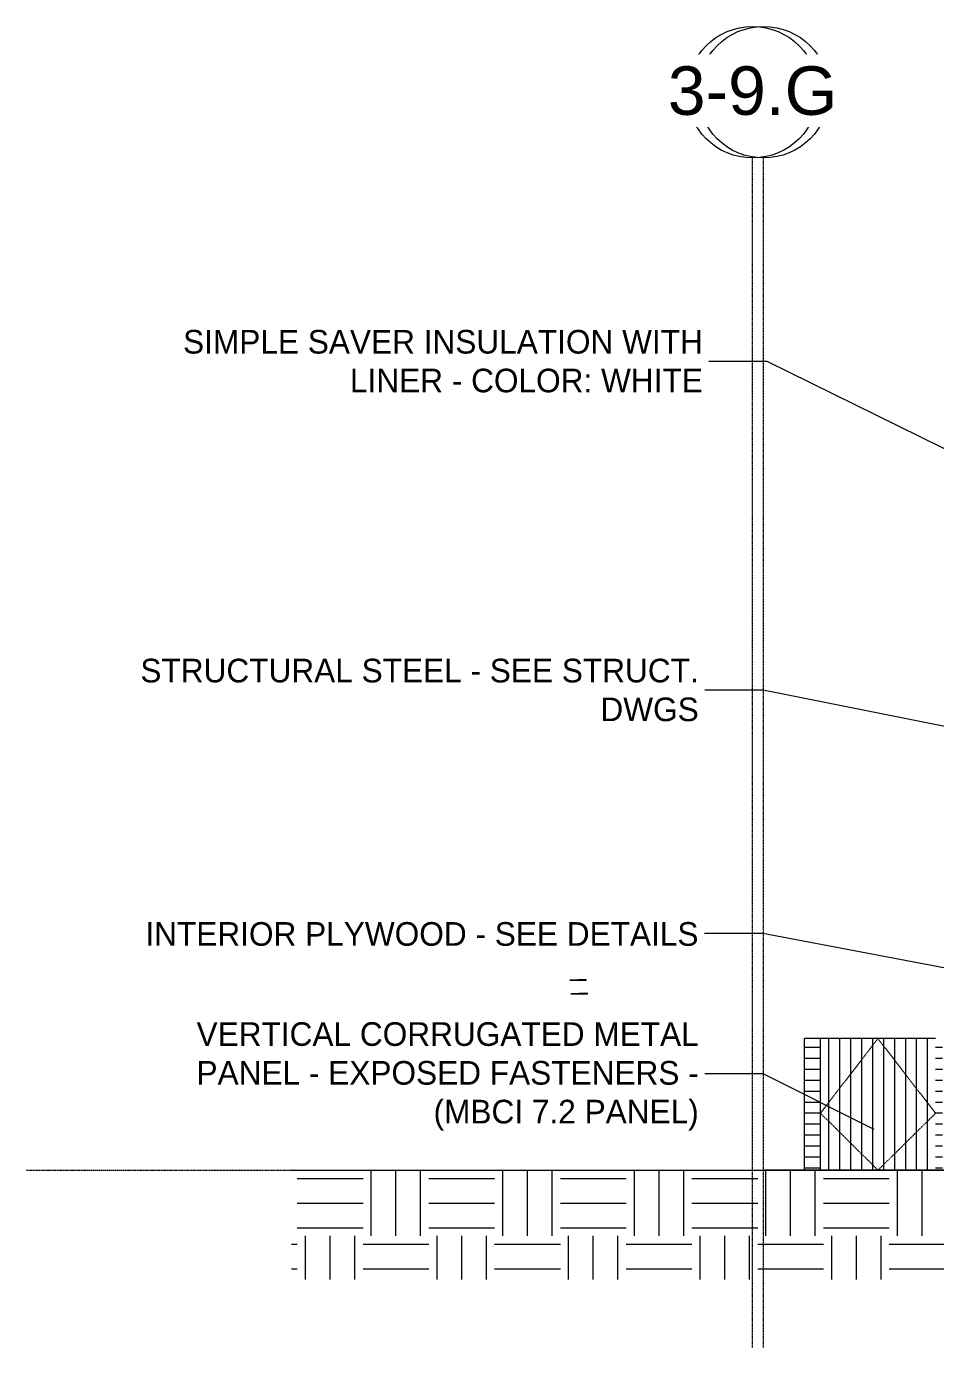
# Model space of a CAD drawing. Header units: inches. Extents: x 21386 to 98862, y -290 to 853.
# Drawn here: x 31077 to 31741, y -129 to 835 of the extents above; entities that cross this region are included whole.
import ezdxf

# ---------------------------------------------------------------- set-up
doc = ezdxf.new("R2010")
doc.units = ezdxf.units.IN
doc.header["$MEASUREMENT"] = 0
doc.linetypes.add('Dash 1_16_', pattern=[0.125, 0.0625, -0.0625])
doc.linetypes.add('Grid Line 1_2_', pattern=[0.875, 0.5, -0.125, 0.125, -0.125])
for name, color, linetype, lineweight in [('A-ANNO-IDEN', 131, 'Continuous', 9), ('A-DETL', 90, 'Continuous', 13), ('A-DOOR', 31, 'Continuous', 13), ('A-FLOR-LEVL', 51, 'Continuous', 9), ('A-WALL', 113, 'Continuous', 13), ('A-WALL-PATT', 111, 'Continuous', 25), ('C-TOPO', 7, 'Continuous', 13), ('S-GRID', 1, 'Continuous', 9), ('S-GRID-IDEN', 1, 'Continuous', 9)]:
    doc.layers.add(name, color=color, linetype=linetype, lineweight=lineweight)
doc.styles.add('Arial_2', font='arial.ttf', dxfattribs={"height": 35.407186})
doc.styles.add('Century Gothic', font='GOTHIC.TTF', dxfattribs={"height": 17.245342})
pattern_1 = [(180, (21214.803, 337.75), (-1e-15, -8), [])]

# ---------------------------------------------------------------- blocks, each defined once
blk = doc.blocks.new('dumpster door - one-1001559-Building Section - North_South looking East _ Fitness Center')
at = {"layer": 'A-DOOR', "lineweight": 9}
h = blk.add_hatch(dxfattribs=at)
h.set_pattern_fill('FP_46', color=8, style=0, pattern_type=2)
h.set_pattern_definition([(90, (21007.053, 0), (8, -5e-16), [])])
h.paths.add_polyline_path([(20941.05, 0), (21025.05, 0), (21025.05, 96), (20941.05, 96), (20941.05, 76.46)], flags=0)
at = {"layer": 'A-DOOR', "color": 8, "linetype": 'Dash 1_16_', "lineweight": 9}
for p, q in [((20941.05, 41.59), (20983.05, 96)), ((21025.05, 41.59), (20983.05, 96)), ((20983.05, 0), (20941.05, 41.59)), ((20983.05, 0), (21025.05, 41.59))]:
    blk.add_line(p, q, dxfattribs=at)
at = {"layer": 'A-DOOR', "color": 8, "lineweight": 9}
blk.add_line((21025.05, 96), (20941.05, 96), dxfattribs=at)
blk = doc.blocks.new('Grid - Grid Head - Circle-14747-Building Section - North_South looking East _ Fitness Center')
at = {"layer": 'S-GRID-IDEN'}
blk.add_circle((21143.8, 786.66), 48, dxfattribs=at)

msp = doc.modelspace()

# ---------------------------------------------------------------- hatches: boundary and pattern name
at = {"layer": 'A-WALL-PATT', "lineweight": 9}
h = msp.add_hatch(dxfattribs=at)
h.set_pattern_fill('FP_45', color=8, style=0, pattern_type=2)
h.set_pattern_definition(pattern_1)
h.paths.add_polyline_path([(31646.61, 0), (31646.61, 96), (31645.11, 96), (31645.11, 0)], flags=0)
h = msp.add_hatch(dxfattribs=at)
h.set_pattern_fill('FP_45', color=8, style=0, pattern_type=2)
h.set_pattern_definition(pattern_1)
h.paths.add_polyline_path([(31646.61, 0), (31656.86, 0), (31656.86, 96), (31646.61, 96), (31646.61, 76.46)], flags=0)
h.paths.add_polyline_path([(31740.86, 0), (31745.86, 0), (31745.86, 96), (31740.86, 96), (31740.86, 76.46)], flags=0)
h.paths.add_polyline_path([(31833.86, 0), (31833.86, 96), (31829.86, 95.99), (31829.86, 0)], flags=0)
at = {"layer": 'C-TOPO', "lineweight": 9}
h = msp.add_hatch(dxfattribs=at)
h.set_pattern_fill('FP_36', color=8, style=0, pattern_type=2)
h.set_pattern_definition([(0, (22011.01, 102), (48, 48), [48, -48]), (0, (22011.01, 120), (48, 48), [48, -48]), (0, (22011.01, 138), (48, 48), [48, -48]), (90, (22017.01, 144), (-48, 48), [48, -48]), (90, (22035.01, 144), (-48, 48), [48, -48]), (90, (22053.01, 144), (-48, 48), [48, -48])])
h.paths.add_polyline_path([(31821.44, -79.83), (31840.76, -79.83), (31840.76, -48), (31835.11, -48), (31835.11, -36), (31838.11, -36), (31838.11, 0), (31270.87, 0), (31270.87, -79.83), (31813.14, -79.83)], flags=0)

# ---------------------------------------------------------------- linework, layer by layer
at = {"layer": 'A-ANNO-IDEN', "color": 153}
for p, q in [((31617.99, 590.22), (31571.03, 590.22)), ((32178.07, 313.8), (31617.99, 590.22)), ((31614.99, 350.26), (31568.03, 350.26)), ((31881.69, 297.04), (31614.99, 350.26)), ((31614.8, 172.64), (31567.84, 172.64)), ((31914.52, 116.08), (31614.8, 172.64)), ((31614.99, 70.44), (31568.03, 70.44)), ((31695.95, 29.59), (31614.99, 70.44))]:
    msp.add_line(p, q, dxfattribs=at)
at = {"layer": 'A-DETL', "color": 8, "lineweight": 9}
for p, q in [((31485.95, 139.19), (31473.95, 138.69)), ((31473.95, 138.69), (31485.95, 138.69)), ((31485.95, 138.69), (31485.95, 139.19)), ((31486.78, 129.22), (31474.78, 128.72)), ((31474.78, 128.72), (31486.78, 128.72)), ((31486.78, 128.72), (31486.78, 129.22))]:
    msp.add_line(p, q, dxfattribs=at)
at = {"layer": 'A-FLOR-LEVL', "linetype": 'Grid Line 1_2_'}
msp.add_line((31077.41, 0), (34441.96, 0), dxfattribs=at)
at = {"layer": 'A-WALL', "color": 8, "lineweight": 9}
for p, q in [((31645.11, 0), (31645.11, 96)), ((31656.86, 96), (31645.11, 96)), ((31656.86, 0), (31656.86, 96))]:
    msp.add_line(p, q, dxfattribs=at)
at = {"layer": 'C-TOPO'}
for p, q in [((31270.87, 0), (31271.29, 0)), ((31271.29, 0), (31615.73, 0)), ((31615.73, 0), (31783.06, 0))]:
    msp.add_line(p, q, dxfattribs=at)
at = {"layer": 'C-TOPO', "color": 8, "lineweight": 9}
for p, q in [((31271.29, 0), (31270.87, 0)), ((31271.29, 0), (31615.73, 0)), ((31783.06, 0), (31615.73, 0))]:
    msp.add_line(p, q, dxfattribs=at)
at = {"layer": 'S-GRID', "linetype": 'Grid Line 1_2_'}
for p, q in [((31607.36, -129.44), (31607.36, 738.66)), ((31615.36, -129.44), (31615.36, 738.66))]:
    msp.add_line(p, q, dxfattribs=at)

# ---------------------------------------------------------------- block references
at = {"layer": 'A-DOOR', "color": 8, "lineweight": 9}
msp.add_blockref('dumpster door - one-1001559-Building Section - North_South looking East _ Fitness Center', (10715.81, 0), dxfattribs=at)
at = {"layer": 'S-GRID-IDEN'}
msp.add_blockref('Grid - Grid Head - Circle-14747-Building Section - North_South looking East _ Fitness Center', (10471.56, 0), dxfattribs=at)

# ---------------------------------------------------------------- next in the draw order: texts
at = {"layer": 'A-ANNO-IDEN', "char_height": 17.2453, "attachment_point": 3, "line_spacing_factor": 0.984117, "style": 'Century Gothic', "bg_fill": 3, "box_fill_scale": 1.25, "bg_fill_color": 0, "bg_fill_transparency": 0}
for s, insert, width in [('SIMPLE SAVER INSULATION WITH\\PLINER - COLOR: WHITE', (31571.03, 613.18), 426.6), ('STRUCTURAL STEEL - SEE STRUCT.\\PDWGS', (31568.03, 373.22), 424.872), ('INTERIOR PLYWOOD - SEE DETAILS', (31567.84, 181.03), 452.52), ('VERTICAL CORRUGATED METAL\\PPANEL - EXPOSED FASTENERS -\\P(MBCI 7.2 PANEL)', (31568.03, 107.97), 425.736)]:
    msp.add_mtext(s, dxfattribs=dict(at, insert=insert, width=width))
at = {"layer": 'S-GRID-IDEN', "insert": (31615.35, 805.53), "char_height": 35.407, "width": 85.104, "attachment_point": 2, "line_spacing_factor": 0.938532, "style": 'Arial_2', "bg_fill": 3, "box_fill_scale": 1.25, "bg_fill_color": 0, "bg_fill_transparency": 0}
msp.add_mtext('3-9', dxfattribs=at)

# ---------------------------------------------------------------- next in the draw order: block references
at = {"layer": 'S-GRID-IDEN'}
msp.add_blockref('Grid - Grid Head - Circle-14747-Building Section - North_South looking East _ Fitness Center', (10463.56, 0), dxfattribs=at)

# ---------------------------------------------------------------- next in the draw order: texts
at = {"layer": 'S-GRID-IDEN', "insert": (31607.35, 805.53), "char_height": 35.407, "width": 147.312, "attachment_point": 2, "line_spacing_factor": 0.938532, "style": 'Arial_2', "bg_fill": 3, "box_fill_scale": 1.25, "bg_fill_color": 0, "bg_fill_transparency": 0}
msp.add_mtext('3-9.G', dxfattribs=at)

doc.saveas('drawing.dxf')
